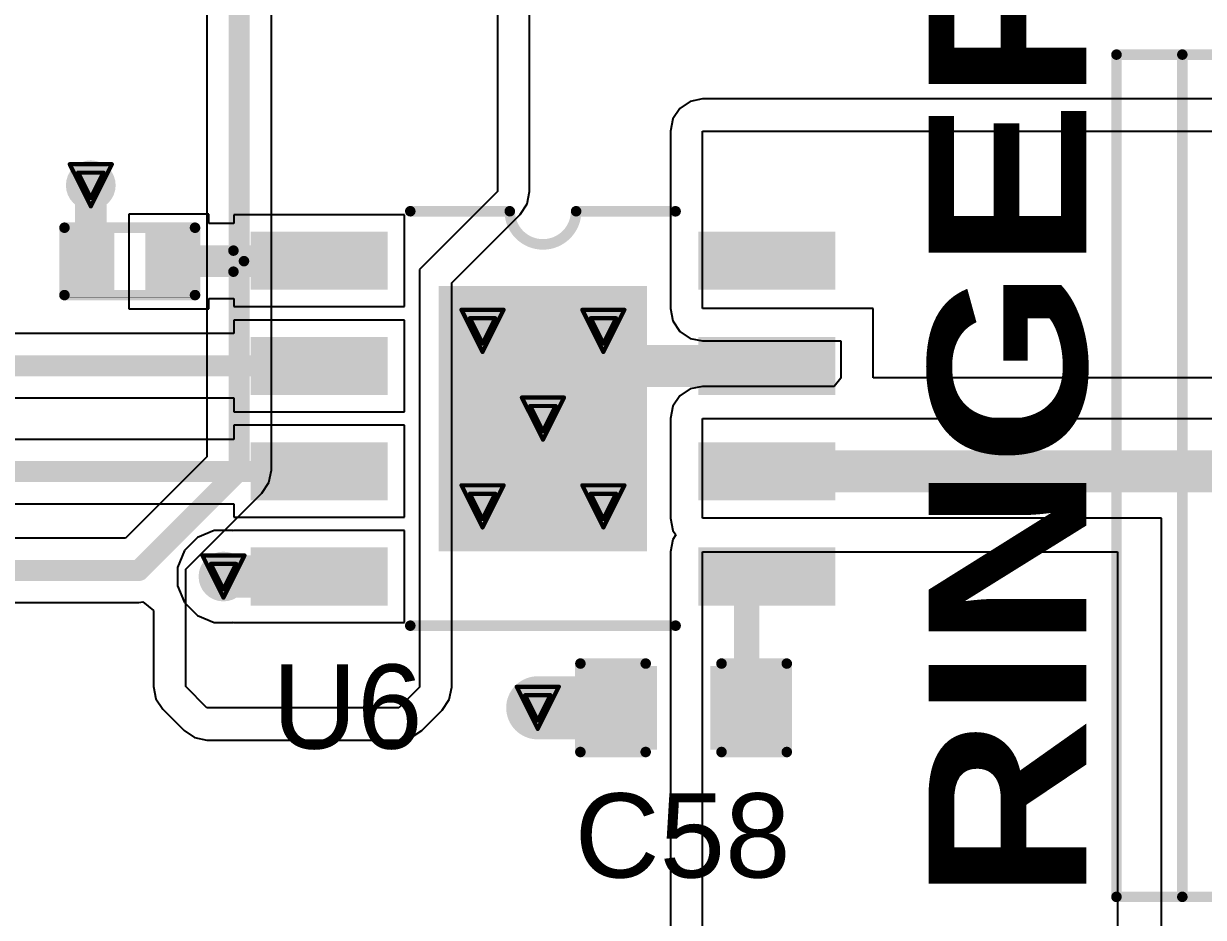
# Model space of a CAD drawing. Header units: inches. Extents: x -1 to 208, y -10 to 150.
# Drawn here: x 56.83 to 71.07, y 51.72 to 62.5 of the extents above; entities that cross this region are included whole.
import ezdxf

# ---------------------------------------------------------------- set-up
doc = ezdxf.new("R2010")
doc.units = ezdxf.units.IN
for name, color, linetype in [('Bottom Layer', 5, 'Continuous'), ('Bottom Solder', 6, 'Continuous'), ('Drill Drawing', 1, 'Continuous'), ('Multi-Layer', 9, 'Continuous'), ('Pad Holes', 156, 'Continuous'), ('Top Layer', 1, 'Continuous'), ('Top Overlay', 2, 'Continuous'), ('Top Paste', 8, 'Continuous'), ('Top Solder', 216, 'Continuous'), ('Via Holes', 16, 'Continuous')]:
    doc.layers.add(name, color=color, linetype=linetype)
doc.styles.add('Arial', font='', dxfattribs={"height": 0.2})
doc.styles.add('Arial Black_Bold', font='', dxfattribs={"height": 0.2})
doc.styles.get('Arial').set_extended_font_data('Arial')
doc.styles.get('Arial Black_Bold').set_extended_font_data('Arial Black', bold=True)

# ---------------------------------------------------------------- blocks, each defined once
blk = doc.blocks.new('SOP____PAD_DDA__8_10')
at = {"layer": 'Top Layer'}
for points in [[(-3.474999399999999, 1.6050006), (-3.474999399999999, 2.2049994), (-1.9249898, 2.2049994), (-1.9249898, 1.6050006)], [(1.9249898, 1.6050006), (1.9249898, 2.2049994), (3.474999399999999, 2.2049994), (3.474999399999999, 1.6050006)], [(1.2050014, -1.5499969), (-1.2050014, -1.5499969), (-1.2050014, 1.5499969), (1.2050014, 1.5499969)], [(-3.474999399999999, 0.3350006), (-3.474999399999999, 0.9349994), (-1.9249898, 0.9349994), (-1.9249898, 0.3350006)], [(1.9249898, 0.3350006), (1.9249898, 0.9349994), (3.474999399999999, 0.9349994), (3.474999399999999, 0.3350006)], [(-3.474999399999999, -0.9349994), (-3.474999399999999, -0.3350006), (-1.9249898, -0.3350006), (-1.9249898, -0.9349994)], [(1.9249898, -0.9349994), (1.9249898, -0.3350006), (3.474999399999999, -0.3350006), (3.474999399999999, -0.9349994)], [(-3.474999399999999, -2.2049994), (-3.474999399999999, -1.6050006), (-1.9249898, -1.6050006), (-1.9249898, -2.2049994)], [(1.9249898, -2.2049994), (1.9249898, -1.6050006), (3.474999399999999, -1.6050006), (3.474999399999999, -2.2049994)]]:
    blk.add_hatch(color=1, dxfattribs=at).paths.add_polyline_path(points)
at = {"layer": 'Top Paste'}
for points in [[(-3.474999399999999, 1.6050006), (-3.474999399999999, 2.2049994), (-1.9249898, 2.2049994), (-1.9249898, 1.6050006)], [(1.9249898, 1.6050006), (1.9249898, 2.2049994), (3.474999399999999, 2.2049994), (3.474999399999999, 1.6050006)], [(1.2050014, -1.5499969), (-1.2050014, -1.5499969), (-1.2050014, 1.5499969), (1.2050014, 1.5499969)], [(-3.474999399999999, 0.3350006), (-3.474999399999999, 0.9349994), (-1.9249898, 0.9349994), (-1.9249898, 0.3350006)], [(1.9249898, 0.3350006), (1.9249898, 0.9349994), (3.474999399999999, 0.9349994), (3.474999399999999, 0.3350006)], [(-3.474999399999999, -0.9349994), (-3.474999399999999, -0.3350006), (-1.9249898, -0.3350006), (-1.9249898, -0.9349994)], [(1.9249898, -0.9349994), (1.9249898, -0.3350006), (3.474999399999999, -0.3350006), (3.474999399999999, -0.9349994)], [(-3.474999399999999, -2.2049994), (-3.474999399999999, -1.6050006), (-1.9249898, -1.6050006), (-1.9249898, -2.2049994)], [(1.9249898, -2.2049994), (1.9249898, -1.6050006), (3.474999399999999, -1.6050006), (3.474999399999999, -2.2049994)]]:
    blk.add_hatch(color=8, dxfattribs=at).paths.add_polyline_path(points)
at = {"layer": 'Top Solder'}
for points in [[(-3.525799399999999, 1.5542006), (-3.525799399999999, 2.2557994), (-1.8741898, 2.2557994), (-1.8741898, 1.5542006)], [(1.8741898, 1.5542006), (1.8741898, 2.2557994), (3.525799399999999, 2.2557994), (3.525799399999999, 1.5542006)], [(1.2558014, -1.6007969), (-1.2558014, -1.6007969), (-1.2558014, 1.6007969), (1.2558014, 1.6007969)], [(-3.525799399999999, 0.2842006000000001), (-3.525799399999999, 0.9857993999999999), (-1.8741898, 0.9857993999999999), (-1.8741898, 0.2842005999999999)], [(1.8741898, 0.2842006000000001), (1.8741898, 0.9857993999999999), (3.525799399999999, 0.9857993999999999), (3.525799399999999, 0.2842005999999999)], [(-3.525799399999999, -0.9857993999999999), (-3.525799399999999, -0.2842005999999999), (-1.8741898, -0.2842006000000001), (-1.8741898, -0.9857993999999999)], [(1.8741898, -0.9857993999999999), (1.8741898, -0.2842005999999999), (3.525799399999999, -0.2842006000000001), (3.525799399999999, -0.9857993999999999)], [(-3.525799399999999, -2.2557994), (-3.525799399999999, -1.5542006), (-1.8741898, -1.5542006), (-1.8741898, -2.2557994)], [(1.8741898, -2.2557994), (1.8741898, -1.5542006), (3.525799399999999, -1.5542006), (3.525799399999999, -2.2557994)]]:
    blk.add_hatch(color=216, dxfattribs=at).paths.add_polyline_path(points)
at = {"layer": 'Top Overlay'}
for points in [[(-1.6000222, 2.501519, 0.127, 0.127, 0), (-0.4000246, 2.501519, 0.127, 0.127, 0)], [(0.3999992, 2.501519, 0.127, 0.127, -0.9999999999999999), (-0.3999992, 2.501519, 0.127, 0.127, 0)], [(0.3999738, 2.501519, 0.127, 0.127, 0), (1.6001492, 2.5008332, 0.127, 0.127, 0)], [(-3.733063399999999, 1.77255424, 0.127, 0.127, 0), (-3.733063399999999, 2.02655424, 0.127, 0.127, 0)], [(-3.733063399999999, 2.02655424, 0.127, 0.127, 0), (-3.6060634, 1.89955424, 0.127, 0.127, 0)], [(-3.733063399999999, 1.77255424, 0.127, 0.127, 0), (-3.6060634, 1.89955424, 0.127, 0.127, 0)], [(-1.6002, -2.4978106, 0.127, 0.127, 0), (1.6001492, -2.4978106, 0.127, 0.127, 0)]]:
    blk.add_lwpolyline(points, format="xyseb", dxfattribs=at)
for points in [[(-1.6317722, 2.501519, 0.0635, 0.0635, 1), (-1.5682722, 2.501519, 0.0635, 0.0635, 1)], [(-0.4317746, 2.501519, 0.0635, 0.0635, 1), (-0.3682746, 2.501519, 0.0635, 0.0635, 1)], [(-0.4317491999999999, 2.501519, 0.0635, 0.0635, 1), (-0.3682492, 2.501519, 0.0635, 0.0635, 1)], [(0.3682238, 2.501519, 0.0635, 0.0635, 1), (0.4317238, 2.501519, 0.0635, 0.0635, 1)], [(0.3682492, 2.501519, 0.0635, 0.0635, 1), (0.4317491999999999, 2.501519, 0.0635, 0.0635, 1)], [(1.5683992, 2.5008332, 0.0635, 0.0635, 1), (1.6318992, 2.5008332, 0.0635, 0.0635, 1)], [(-3.7648134, 2.02655424, 0.0635, 0.0635, 1), (-3.7013134, 2.02655424, 0.0635, 0.0635, 1)], [(-3.7648134, 2.02655424, 0.0635, 0.0635, 1), (-3.7013134, 2.02655424, 0.0635, 0.0635, 1)], [(-3.637813399999999, 1.89955424, 0.0635, 0.0635, 1), (-3.5743134, 1.89955424, 0.0635, 0.0635, 1)], [(-3.637813399999999, 1.89955424, 0.0635, 0.0635, 1), (-3.5743134, 1.89955424, 0.0635, 0.0635, 1)], [(-3.7648134, 1.77255424, 0.0635, 0.0635, 1), (-3.7013134, 1.77255424, 0.0635, 0.0635, 1)], [(-3.7648134, 1.77255424, 0.0635, 0.0635, 1), (-3.7013134, 1.77255424, 0.0635, 0.0635, 1)], [(-1.63195, -2.4978106, 0.0635, 0.0635, 1), (-1.56845, -2.4978106, 0.0635, 0.0635, 1)], [(1.5683992, -2.4978106, 0.0635, 0.0635, 1), (1.6318992, -2.4978106, 0.0635, 0.0635, 1)]]:
    blk.add_lwpolyline(points, format="xyseb", close=True, dxfattribs=at)
blk = doc.blocks.new('R___0402_43')
at = {"layer": 'Top Layer'}
for points in [[(-0.6985, -0.3175), (-0.6985, 0.3175), (-0.2412999999999999, 0.3175), (-0.2413, -0.3175)], [(0.2412999999999999, -0.3175), (0.2413, 0.3175), (0.6985, 0.3175), (0.6985, -0.3175)]]:
    blk.add_hatch(color=1, dxfattribs=at).paths.add_polyline_path(points)
at = {"layer": 'Top Paste'}
for points in [[(-0.6985, -0.3175), (-0.6985, 0.3175), (-0.2412999999999999, 0.3175), (-0.2413, -0.3175)], [(0.2412999999999999, -0.3175), (0.2413, 0.3175), (0.6985, 0.3175), (0.6985, -0.3175)]]:
    blk.add_hatch(color=8, dxfattribs=at).paths.add_polyline_path(points)
at = {"layer": 'Top Solder'}
for points in [[(-0.75350116, -0.37250116), (-0.75350116, 0.37250116), (-0.1862988399999999, 0.37250116), (-0.18629884, -0.37250116)], [(0.1862988399999999, -0.37250116), (0.18629884, 0.37250116), (0.75350116, 0.37250116), (0.75350116, -0.37250116)]]:
    blk.add_hatch(color=216, dxfattribs=at).paths.add_polyline_path(points)
at = {"layer": 'Top Overlay'}
for points in [[(-0.7874, 0.4064, 0.127, 0.127, 0), (0.7874, 0.4064, 0.127, 0.127, 0)], [(-0.7874, -0.4064, 0.127, 0.127, 0), (-0.7874, 0.4064, 0.127, 0.127, 0)], [(0.7874, -0.4064, 0.127, 0.127, 0), (0.7874, 0.4064, 0.127, 0.127, 0)], [(-0.7874, -0.4064, 0.127, 0.127, 0), (0.7874, -0.4064, 0.127, 0.127, 0)], [(-0.8128, -0.4318, 0.0032258, 0.0032258, 0), (0.8128, -0.4318, 0.0032258, 0.0032258, 0)]]:
    blk.add_lwpolyline(points, format="xyseb", dxfattribs=at)
for points in [[(-0.8191499999999999, 0.4064, 0.0635, 0.0635, 1), (-0.7556499999999999, 0.4064, 0.0635, 0.0635, 1)], [(-0.8191499999999999, 0.4064, 0.0635, 0.0635, 1), (-0.7556499999999999, 0.4064, 0.0635, 0.0635, 1)], [(0.7556499999999999, 0.4064, 0.0635, 0.0635, 1), (0.8191499999999999, 0.4064, 0.0635, 0.0635, 1)], [(0.7556499999999999, 0.4064, 0.0635, 0.0635, 1), (0.8191499999999999, 0.4064, 0.0635, 0.0635, 1)], [(-0.8191499999999999, -0.4064, 0.0635, 0.0635, 1), (-0.7556499999999999, -0.4064, 0.0635, 0.0635, 1)], [(-0.8191499999999999, -0.4064, 0.0635, 0.0635, 1), (-0.7556499999999999, -0.4064, 0.0635, 0.0635, 1)], [(0.7556499999999999, -0.4064, 0.0635, 0.0635, 1), (0.8191499999999999, -0.4064, 0.0635, 0.0635, 1)], [(0.7556499999999999, -0.4064, 0.0635, 0.0635, 1), (0.8191499999999999, -0.4064, 0.0635, 0.0635, 1)], [(-0.81360518, -0.4318, 0.0016129, 0.0016129, 1), (-0.8119948199999999, -0.4318, 0.0016129, 0.0016129, 1)], [(0.8119948199999999, -0.4318, 0.0016129, 0.0016129, 1), (0.81360518, -0.4318, 0.0016129, 0.0016129, 1)]]:
    blk.add_lwpolyline(points, format="xyseb", close=True, dxfattribs=at)
blk = doc.blocks.new('1715721_90')
at = {"layer": 'Bottom Layer'}
blk.add_hatch(color=5, dxfattribs=at).paths.add_polyline_path([(-3.79000004, 1.25000004), (-1.28999996, 1.25000004), (-1.28999996, -1.25000004), (-3.79000004, -1.25000004)])
h = blk.add_hatch(color=5, dxfattribs=at)
edge = h.paths.add_edge_path()
edge.add_arc((2.54, 0), 1.25000004, 0, 360)
at = {"layer": 'Bottom Solder'}
blk.add_hatch(color=6, dxfattribs=at).paths.add_polyline_path([(-3.84080004, 1.30080004), (-1.23919996, 1.30080004), (-1.23919996, -1.30080004), (-3.84080004, -1.30080004)])
h = blk.add_hatch(color=6, dxfattribs=at)
edge = h.paths.add_edge_path()
edge.add_arc((2.54, 0), 1.30080004, 0, 360)
at = {"layer": 'Multi-Layer'}
blk.add_hatch(color=9, dxfattribs=at).paths.add_polyline_path([(-3.79000004, 1.25000004), (-1.28999996, 1.25000004), (-1.28999996, -1.25000004), (-3.79000004, -1.25000004)])
h = blk.add_hatch(color=9, dxfattribs=at)
edge = h.paths.add_edge_path()
edge.add_arc((2.54, 0), 1.25000004, 0, 360)
at = {"layer": 'Pad Holes'}
h = blk.add_hatch(color=7, dxfattribs=at)
edge = h.paths.add_edge_path()
edge.add_arc((-2.54, 0), 0.6999985999999999, 0, 360)
h = blk.add_hatch(color=7, dxfattribs=at)
edge = h.paths.add_edge_path()
edge.add_arc((2.54, 0), 0.6999985999999999, 0, 360)
at = {"layer": 'Top Layer'}
blk.add_hatch(color=1, dxfattribs=at).paths.add_polyline_path([(-3.79000004, 1.25000004), (-1.28999996, 1.25000004), (-1.28999996, -1.25000004), (-3.79000004, -1.25000004)])
h = blk.add_hatch(color=1, dxfattribs=at)
edge = h.paths.add_edge_path()
edge.add_arc((2.54, 0), 1.25000004, 0, 360)
at = {"layer": 'Top Solder'}
blk.add_hatch(color=216, dxfattribs=at).paths.add_polyline_path([(-3.84080004, 1.30080004), (-1.23919996, 1.30080004), (-1.23919996, -1.30080004), (-3.84080004, -1.30080004)])
h = blk.add_hatch(color=216, dxfattribs=at)
edge = h.paths.add_edge_path()
edge.add_arc((2.54, 0), 1.30080004, 0, 360)
at = {"layer": 'Top Overlay'}
for points in [[(-5.08, 5.1841908, 0.127, 0.127, 0), (-5.08, -4.6158404, 0.127, 0.127, 0)], [(-5.08, 5.1841908, 0.127, 0.127, 0), (5.08, 5.1841908, 0.127, 0.127, 0)], [(5.08, 5.1841908, 0.127, 0.127, 0), (5.08, -4.6158404, 0.127, 0.127, 0)], [(-5.08, 4.3899836, 0.127, 0.127, 0), (5.08, 4.3899836, 0.127, 0.127, 0)], [(-5.08, 1.524, 0.127, 0.127, 0), (5.08, 1.524, 0.127, 0.127, 0)], [(-5.08, -1.5028164, 0.127, 0.127, 0), (5.08, -1.5028164, 0.127, 0.127, 0)], [(-3.8060122, -3.4798, 0.127, 0.127, 0), (-1.143, -3.4798, 0.127, 0.127, 0)], [(-3.8060122, -3.4798, 0.127, 0.127, 0), (-3.8060122, -4.6158404, 0.127, 0.127, 0)], [(-1.143, -3.4798, 0.127, 0.127, 0), (-1.143, -4.6158404, 0.127, 0.127, 0)], [(1.27, -3.48742, 0.127, 0.127, 0), (3.931919999999999, -3.48742, 0.127, 0.127, 0)], [(1.27, -3.48742, 0.127, 0.127, 0), (1.27, -4.551679999999999, 0.127, 0.127, 0)], [(3.931919999999999, -3.48742, 0.127, 0.127, 0), (3.931919999999999, -4.6228, 0.127, 0.127, 0)], [(-5.08, -4.6158404, 0.127, 0.127, 0), (5.08, -4.6158404, 0.127, 0.127, 0)], [(1.27, -4.551679999999999, 0.127, 0.127, 0), (1.27, -4.6228, 0.127, 0.127, 0)]]:
    blk.add_lwpolyline(points, format="xyseb", dxfattribs=at)
for points in [[(-5.11175, 5.1841908, 0.0635, 0.0635, 1), (-5.04825, 5.1841908, 0.0635, 0.0635, 1)], [(-5.11175, 5.1841908, 0.0635, 0.0635, 1), (-5.04825, 5.1841908, 0.0635, 0.0635, 1)], [(5.04825, 5.1841908, 0.0635, 0.0635, 1), (5.11175, 5.1841908, 0.0635, 0.0635, 1)], [(5.04825, 5.1841908, 0.0635, 0.0635, 1), (5.11175, 5.1841908, 0.0635, 0.0635, 1)], [(-5.11175, 4.3899836, 0.0635, 0.0635, 1), (-5.04825, 4.3899836, 0.0635, 0.0635, 1)], [(5.04825, 4.3899836, 0.0635, 0.0635, 1), (5.11175, 4.3899836, 0.0635, 0.0635, 1)], [(-5.11175, 1.524, 0.0635, 0.0635, 1), (-5.04825, 1.524, 0.0635, 0.0635, 1)], [(5.04825, 1.524, 0.0635, 0.0635, 1), (5.11175, 1.524, 0.0635, 0.0635, 1)], [(-5.11175, -1.5028164, 0.0635, 0.0635, 1), (-5.04825, -1.5028164, 0.0635, 0.0635, 1)], [(5.04825, -1.5028164, 0.0635, 0.0635, 1), (5.11175, -1.5028164, 0.0635, 0.0635, 1)], [(-3.8377622, -3.4798, 0.0635, 0.0635, 1), (-3.7742622, -3.4798, 0.0635, 0.0635, 1)], [(-3.8377622, -3.4798, 0.0635, 0.0635, 1), (-3.7742622, -3.4798, 0.0635, 0.0635, 1)], [(-1.17475, -3.4798, 0.0635, 0.0635, 1), (-1.11125, -3.4798, 0.0635, 0.0635, 1)], [(-1.17475, -3.4798, 0.0635, 0.0635, 1), (-1.11125, -3.4798, 0.0635, 0.0635, 1)], [(1.23825, -3.48742, 0.0635, 0.0635, 1), (1.30175, -3.48742, 0.0635, 0.0635, 1)], [(1.23825, -3.48742, 0.0635, 0.0635, 1), (1.30175, -3.48742, 0.0635, 0.0635, 1)], [(3.90017, -3.48742, 0.0635, 0.0635, 1), (3.96367, -3.48742, 0.0635, 0.0635, 1)], [(3.90017, -3.48742, 0.0635, 0.0635, 1), (3.96367, -3.48742, 0.0635, 0.0635, 1)], [(-5.11175, -4.6158404, 0.0635, 0.0635, 1), (-5.04825, -4.6158404, 0.0635, 0.0635, 1)], [(-5.11175, -4.6158404, 0.0635, 0.0635, 1), (-5.04825, -4.6158404, 0.0635, 0.0635, 1)], [(-3.8377622, -4.6158404, 0.0635, 0.0635, 1), (-3.7742622, -4.6158404, 0.0635, 0.0635, 1)], [(-1.17475, -4.6158404, 0.0635, 0.0635, 1), (-1.11125, -4.6158404, 0.0635, 0.0635, 1)], [(1.23825, -4.551679999999999, 0.0635, 0.0635, 1), (1.30175, -4.551679999999999, 0.0635, 0.0635, 1)], [(1.23825, -4.551679999999999, 0.0635, 0.0635, 1), (1.30175, -4.551679999999999, 0.0635, 0.0635, 1)], [(5.04825, -4.6158404, 0.0635, 0.0635, 1), (5.11175, -4.6158404, 0.0635, 0.0635, 1)], [(5.04825, -4.6158404, 0.0635, 0.0635, 1), (5.11175, -4.6158404, 0.0635, 0.0635, 1)], [(1.23825, -4.6228, 0.0635, 0.0635, 1), (1.30175, -4.6228, 0.0635, 0.0635, 1)], [(3.90017, -4.6228, 0.0635, 0.0635, 1), (3.96367, -4.6228, 0.0635, 0.0635, 1)]]:
    blk.add_lwpolyline(points, format="xyseb", close=True, dxfattribs=at)
blk = doc.blocks.new('C___0603_138')
at = {"layer": 'Top Layer'}
for points in [[(-0.3809999999999999, 0.4445), (-0.3810000000000001, -0.4445), (-1.143, -0.4445), (-1.143, 0.4445)], [(1.143, 0.4445), (1.143, -0.4445), (0.3809999999999999, -0.4445), (0.3810000000000001, 0.4445)]]:
    blk.add_hatch(color=1, dxfattribs=at).paths.add_polyline_path(points)
at = {"layer": 'Top Paste'}
for points in [[(-0.3809999999999999, 0.4445), (-0.3810000000000001, -0.4445), (-1.143, -0.4445), (-1.143, 0.4445)], [(1.143, 0.4445), (1.143, -0.4445), (0.3809999999999999, -0.4445), (0.3810000000000001, 0.4445)]]:
    blk.add_hatch(color=8, dxfattribs=at).paths.add_polyline_path(points)
at = {"layer": 'Top Solder'}
for points in [[(-0.3210001199999999, 0.5044998799999999), (-0.3210001200000001, -0.50449988), (-1.20299988, -0.5044998799999999), (-1.20299988, 0.50449988)], [(1.20299988, 0.5044998799999999), (1.20299988, -0.50449988), (0.3210001199999999, -0.5044998799999999), (0.3210001200000001, 0.50449988)]]:
    blk.add_hatch(color=216, dxfattribs=at).paths.add_polyline_path(points)
at = {"layer": 'Top Overlay'}
for points in [[(-1.2446, 0.5334, 0.127, 0.127, 0), (-0.4571999999999999, 0.5334, 0.127, 0.127, 0)], [(-1.2446, -0.5334, 0.127, 0.127, 0), (-1.2446, 0.5334, 0.127, 0.127, 0)], [(0.4571999999999999, 0.5334, 0.127, 0.127, 0), (1.2446, 0.5334, 0.127, 0.127, 0)], [(1.2446, -0.5334, 0.127, 0.127, 0), (1.2446, 0.5334, 0.127, 0.127, 0)], [(-1.2446, -0.5334, 0.127, 0.127, 0), (-0.4571999999999999, -0.5334, 0.127, 0.127, 0)], [(0.4571999999999999, -0.5334, 0.127, 0.127, 0), (1.2446, -0.5334, 0.127, 0.127, 0)]]:
    blk.add_lwpolyline(points, format="xyseb", dxfattribs=at)
for points in [[(-1.27635, 0.5334, 0.0635, 0.0635, 1), (-1.21285, 0.5334, 0.0635, 0.0635, 1)], [(-1.27635, 0.5334, 0.0635, 0.0635, 1), (-1.21285, 0.5334, 0.0635, 0.0635, 1)], [(-0.4889499999999999, 0.5334, 0.0635, 0.0635, 1), (-0.42545, 0.5334, 0.0635, 0.0635, 1)], [(0.42545, 0.5334, 0.0635, 0.0635, 1), (0.4889499999999999, 0.5334, 0.0635, 0.0635, 1)], [(1.21285, 0.5334, 0.0635, 0.0635, 1), (1.27635, 0.5334, 0.0635, 0.0635, 1)], [(1.21285, 0.5334, 0.0635, 0.0635, 1), (1.27635, 0.5334, 0.0635, 0.0635, 1)], [(-1.27635, -0.5334, 0.0635, 0.0635, 1), (-1.21285, -0.5334, 0.0635, 0.0635, 1)], [(-1.27635, -0.5334, 0.0635, 0.0635, 1), (-1.21285, -0.5334, 0.0635, 0.0635, 1)], [(-0.4889499999999999, -0.5334, 0.0635, 0.0635, 1), (-0.42545, -0.5334, 0.0635, 0.0635, 1)], [(0.42545, -0.5334, 0.0635, 0.0635, 1), (0.4889499999999999, -0.5334, 0.0635, 0.0635, 1)], [(1.21285, -0.5334, 0.0635, 0.0635, 1), (1.27635, -0.5334, 0.0635, 0.0635, 1)], [(1.21285, -0.5334, 0.0635, 0.0635, 1), (1.27635, -0.5334, 0.0635, 0.0635, 1)]]:
    blk.add_lwpolyline(points, format="xyseb", close=True, dxfattribs=at)

msp = doc.modelspace()

# ---------------------------------------------------------------- hatches: boundary and pattern name
at = {"layer": 'Bottom Layer'}
h = msp.add_hatch(color=5, dxfattribs=at)
edge = h.paths.add_edge_path()
edge.add_arc((57.64534063999999, 60.5536), 0.2999994, 0, 360)
h = msp.add_hatch(color=5, dxfattribs=at)
edge = h.paths.add_edge_path()
edge.add_arc((62.37029689999999, 58.7976599), 0.2999994, 0, 360)
h = msp.add_hatch(color=5, dxfattribs=at)
edge = h.paths.add_edge_path()
edge.add_arc((63.82771588, 58.7976472), 0.2999994, 0, 360)
h = msp.add_hatch(color=5, dxfattribs=at)
edge = h.paths.add_edge_path()
edge.add_arc((63.09900258, 57.73898789999999), 0.2999994, 0, 360)
h = msp.add_hatch(color=5, dxfattribs=at)
edge = h.paths.add_edge_path()
edge.add_arc((62.37028927999999, 56.6803286), 0.2999994, 0, 360)
h = msp.add_hatch(color=5, dxfattribs=at)
edge = h.paths.add_edge_path()
edge.add_arc((63.82770826, 56.68034129999999), 0.2999994, 0, 360)
h = msp.add_hatch(color=5, dxfattribs=at)
edge = h.paths.add_edge_path()
edge.add_arc((59.24544157999999, 55.8340006), 0.2999994, 0, 360)
h = msp.add_hatch(color=5, dxfattribs=at)
edge = h.paths.add_edge_path()
edge.add_arc((63.03667098, 54.25047062), 0.2999994, 0, 360)
at = {"layer": 'Top Layer'}
h = msp.add_hatch(color=1, dxfattribs=at)
edge = h.paths.add_edge_path()
edge.add_arc((57.64534063999999, 60.5536), 0.2999994, 0, 360)
h = msp.add_hatch(color=1, dxfattribs=at)
edge = h.paths.add_edge_path()
edge.add_arc((62.37029689999999, 58.7976599), 0.2999994, 0, 360)
h = msp.add_hatch(color=1, dxfattribs=at)
edge = h.paths.add_edge_path()
edge.add_arc((63.82771588, 58.7976472), 0.2999994, 0, 360)
h = msp.add_hatch(color=1, dxfattribs=at)
edge = h.paths.add_edge_path()
edge.add_arc((63.09900258, 57.73898789999999), 0.2999994, 0, 360)
h = msp.add_hatch(color=1, dxfattribs=at)
edge = h.paths.add_edge_path()
edge.add_arc((62.37028927999999, 56.6803286), 0.2999994, 0, 360)
h = msp.add_hatch(color=1, dxfattribs=at)
edge = h.paths.add_edge_path()
edge.add_arc((63.82770826, 56.68034129999999), 0.2999994, 0, 360)
h = msp.add_hatch(color=1, dxfattribs=at)
edge = h.paths.add_edge_path()
edge.add_arc((59.24544157999999, 55.8340006), 0.2999994, 0, 360)
h = msp.add_hatch(color=1, dxfattribs=at)
edge = h.paths.add_edge_path()
edge.add_arc((63.03667098, 54.25047062), 0.2999994, 0, 360)
at = {"layer": 'Via Holes'}
h = msp.add_hatch(color=7, dxfattribs=at)
edge = h.paths.add_edge_path()
edge.add_arc((57.64534063999999, 60.5536), 0.1499997, 0, 360)
h = msp.add_hatch(color=7, dxfattribs=at)
edge = h.paths.add_edge_path()
edge.add_arc((62.37029689999999, 58.7976599), 0.1499997, 0, 360)
h = msp.add_hatch(color=7, dxfattribs=at)
edge = h.paths.add_edge_path()
edge.add_arc((63.82771588, 58.7976472), 0.1499997, 0, 360)
h = msp.add_hatch(color=7, dxfattribs=at)
edge = h.paths.add_edge_path()
edge.add_arc((63.09900258, 57.73898789999999), 0.1499997, 0, 360)
h = msp.add_hatch(color=7, dxfattribs=at)
edge = h.paths.add_edge_path()
edge.add_arc((62.37028927999999, 56.6803286), 0.1499997, 0, 360)
h = msp.add_hatch(color=7, dxfattribs=at)
edge = h.paths.add_edge_path()
edge.add_arc((63.82770826, 56.68034129999999), 0.1499997, 0, 360)
h = msp.add_hatch(color=7, dxfattribs=at)
edge = h.paths.add_edge_path()
edge.add_arc((59.24544157999999, 55.8340006), 0.1499997, 0, 360)
h = msp.add_hatch(color=7, dxfattribs=at)
edge = h.paths.add_edge_path()
edge.add_arc((63.03667098, 54.25047062), 0.1499997, 0, 360)

# ---------------------------------------------------------------- linework, layer by layer
at = {"layer": 'Bottom Layer'}
for p, q in [((62.54949136, 74.5744), (62.54949136, 60.47739999999999)), ((62.93795642, 60.47739999999999), (62.93795642, 74.5744)), ((59.04659768, 72.07543878), (59.04659768, 57.27718542)), ((59.82352779999999, 57.11627895999999), (59.82352779999999, 69.13998364)), ((62.54949136, 60.47739999999999), (61.60969136, 59.53759999999999)), ((62.90838574, 60.32874142), (62.93795642, 60.47739999999999)), ((61.99815642, 59.37669354), (62.82417711999999, 60.20271424)), ((62.82417711999999, 60.20271424), (62.90838574, 60.32874142)), ((61.60969136, 59.53759999999999), (61.60969136, 54.49768881999999)), ((61.99815642, 54.49768628), (61.99815642, 59.37669354)), ((59.04659768, 57.27718542), (58.06532202, 56.29590975999999)), ((59.79395712, 56.96762038), (59.82352779999999, 57.11627895999999)), ((59.7097485, 56.8415932), (59.79395712, 56.96762038)), ((58.79029135999999, 55.92213606), (59.7097485, 56.8415932)), ((58.06532202, 56.29590975999999), (51.01720809999999, 56.29590975999999)), ((58.79029135999999, 54.50677694), (58.79029135999999, 55.92213606)), ((51.01720809999999, 55.51897964), (58.22622847999999, 55.51897964)), ((58.22622847999999, 55.51897964), (58.27482376, 55.52864688)), ((58.27482376, 55.52864688), (58.4018263, 55.42543397999999)), ((58.4018263, 55.42543397999999), (58.4018263, 54.50677694)), ((58.4018263, 54.50677694), (58.43139698, 54.35811582)), ((59.04659768, 54.25047062), (58.79029135999999, 54.50677694)), ((61.60969136, 54.49768881999999), (61.36247062, 54.25047062)), ((61.96858573999999, 54.34902769999999), (61.99815642, 54.49768628)), ((58.43139698, 54.35811582), (58.5156056, 54.23208864)), ((58.5156056, 54.23208864), (58.77191192, 53.97578486)), ((61.36247062, 54.25047062), (59.04659768, 54.25047062)), ((61.63715638, 53.97578232), (61.88437712, 54.22300052)), ((61.88437712, 54.22300052), (61.96858573999999, 54.34902769999999)), ((58.77191192, 53.97578486), (58.89793909999999, 53.89157623999999)), ((61.5111292, 53.89157623999999), (61.63715638, 53.97578232)), ((58.89793909999999, 53.89157623999999), (59.04659768, 53.86200556)), ((59.04659768, 53.86200556), (61.36247062, 53.86200556)), ((61.36247062, 53.86200556), (61.5111292, 53.89157623999999))]:
    msp.add_line(p, q, dxfattribs=at)
for points in [[(59.43506273999999, 57.11627895999999, 0.254, 0.254, 0), (59.43506273999999, 72.47044688, 0.254, 0.254, 0)], [(58.22622847999999, 55.9074447, 0.254, 0.254, 0), (59.43506273999999, 57.11627895999999, 0.254, 0.254, 0)], [(50.6222, 55.9074447, 0.254, 0.254, 0), (58.22622847999999, 55.9074447, 0.254, 0.254, 0)]]:
    msp.add_lwpolyline(points, format="xyseb", dxfattribs=at)
for points in [[(59.37156273999999, 57.11627895999999, 0.127, 0.127, 1), (59.49856273999999, 57.11627895999999, 0.127, 0.127, 1)], [(59.37156273999999, 57.11627895999999, 0.127, 0.127, 1), (59.49856273999999, 57.11627895999999, 0.127, 0.127, 1)], [(58.16272847999999, 55.9074447, 0.127, 0.127, 1), (58.28972848, 55.9074447, 0.127, 0.127, 1)], [(58.16272847999999, 55.9074447, 0.127, 0.127, 1), (58.28972848, 55.9074447, 0.127, 0.127, 1)]]:
    msp.add_lwpolyline(points, format="xyseb", close=True, dxfattribs=at)
at = {"layer": 'Drill Drawing'}
for points in [[(57.39134064, 60.8076, 0.0508, 0.0508, 0), (57.89934064, 60.8076, 0.0508, 0.0508, 0)], [(57.39134064, 60.8076, 0.0508, 0.0508, 0), (57.64534063999999, 60.2996, 0.0508, 0.0508, 0)], [(57.64534063999999, 60.2996, 0.0508, 0.0508, 0), (57.89934064, 60.8076, 0.0508, 0.0508, 0)], [(57.49294064, 60.706, 0.0508, 0.0508, 0), (57.79774064, 60.706, 0.0508, 0.0508, 0)], [(57.49294064, 60.706, 0.0508, 0.0508, 0), (57.64534063999999, 60.4012, 0.0508, 0.0508, 0)], [(57.64534063999999, 60.4012, 0.0508, 0.0508, 0), (57.79774064, 60.706, 0.0508, 0.0508, 0)], [(62.1162969, 59.0516599, 0.0508, 0.0508, 0), (62.6242969, 59.0516599, 0.0508, 0.0508, 0)], [(62.1162969, 59.0516599, 0.0508, 0.0508, 0), (62.37029689999999, 58.54365989999999, 0.0508, 0.0508, 0)], [(62.37029689999999, 58.54365989999999, 0.0508, 0.0508, 0), (62.6242969, 59.0516599, 0.0508, 0.0508, 0)], [(63.57371587999999, 59.0516472, 0.0508, 0.0508, 0), (64.08171587999999, 59.0516472, 0.0508, 0.0508, 0)], [(63.57371587999999, 59.0516472, 0.0508, 0.0508, 0), (63.82771588, 58.5436472, 0.0508, 0.0508, 0)], [(63.82771588, 58.5436472, 0.0508, 0.0508, 0), (64.08171587999999, 59.0516472, 0.0508, 0.0508, 0)], [(62.2178969, 58.9500599, 0.0508, 0.0508, 0), (62.5226969, 58.9500599, 0.0508, 0.0508, 0)], [(62.2178969, 58.9500599, 0.0508, 0.0508, 0), (62.37029689999999, 58.6452599, 0.0508, 0.0508, 0)], [(62.37029689999999, 58.6452599, 0.0508, 0.0508, 0), (62.5226969, 58.9500599, 0.0508, 0.0508, 0)], [(63.67531587999999, 58.95004719999999, 0.0508, 0.0508, 0), (63.98011587999999, 58.95004719999999, 0.0508, 0.0508, 0)], [(63.67531587999999, 58.95004719999999, 0.0508, 0.0508, 0), (63.82771588, 58.64524719999999, 0.0508, 0.0508, 0)], [(63.82771588, 58.64524719999999, 0.0508, 0.0508, 0), (63.98011587999999, 58.95004719999999, 0.0508, 0.0508, 0)], [(62.84500257999999, 57.9929879, 0.0508, 0.0508, 0), (63.35300257999999, 57.9929879, 0.0508, 0.0508, 0)], [(62.84500257999999, 57.9929879, 0.0508, 0.0508, 0), (63.09900258, 57.4849879, 0.0508, 0.0508, 0)], [(62.94660257999999, 57.8913879, 0.0508, 0.0508, 0), (63.25140257999999, 57.8913879, 0.0508, 0.0508, 0)], [(62.94660257999999, 57.8913879, 0.0508, 0.0508, 0), (63.09900258, 57.5865879, 0.0508, 0.0508, 0)], [(63.09900258, 57.4849879, 0.0508, 0.0508, 0), (63.35300257999999, 57.9929879, 0.0508, 0.0508, 0)], [(63.09900258, 57.5865879, 0.0508, 0.0508, 0), (63.25140257999999, 57.8913879, 0.0508, 0.0508, 0)], [(62.11628927999999, 56.9343286, 0.0508, 0.0508, 0), (62.62428927999999, 56.9343286, 0.0508, 0.0508, 0)], [(62.11628927999999, 56.9343286, 0.0508, 0.0508, 0), (62.37028927999999, 56.4263286, 0.0508, 0.0508, 0)], [(62.37028927999999, 56.4263286, 0.0508, 0.0508, 0), (62.62428927999999, 56.9343286, 0.0508, 0.0508, 0)], [(63.57370826, 56.93434129999999, 0.0508, 0.0508, 0), (64.08170826, 56.93434129999999, 0.0508, 0.0508, 0)], [(63.57370826, 56.93434129999999, 0.0508, 0.0508, 0), (63.82770826, 56.42634129999999, 0.0508, 0.0508, 0)], [(63.82770826, 56.42634129999999, 0.0508, 0.0508, 0), (64.08170826, 56.93434129999999, 0.0508, 0.0508, 0)], [(62.21788927999999, 56.8327286, 0.0508, 0.0508, 0), (62.52268927999999, 56.8327286, 0.0508, 0.0508, 0)], [(62.21788927999999, 56.8327286, 0.0508, 0.0508, 0), (62.37028927999999, 56.5279286, 0.0508, 0.0508, 0)], [(62.37028927999999, 56.5279286, 0.0508, 0.0508, 0), (62.52268927999999, 56.8327286, 0.0508, 0.0508, 0)], [(63.67530825999999, 56.8327413, 0.0508, 0.0508, 0), (63.98010825999999, 56.8327413, 0.0508, 0.0508, 0)], [(63.67530825999999, 56.8327413, 0.0508, 0.0508, 0), (63.82770826, 56.52794129999999, 0.0508, 0.0508, 0)], [(63.82770826, 56.52794129999999, 0.0508, 0.0508, 0), (63.98010825999999, 56.8327413, 0.0508, 0.0508, 0)], [(58.99144158, 56.08800059999999, 0.0508, 0.0508, 0), (59.49944158, 56.08800059999999, 0.0508, 0.0508, 0)], [(58.99144158, 56.08800059999999, 0.0508, 0.0508, 0), (59.24544157999999, 55.5800006, 0.0508, 0.0508, 0)], [(59.24544157999999, 55.5800006, 0.0508, 0.0508, 0), (59.49944158, 56.08800059999999, 0.0508, 0.0508, 0)], [(59.09304158, 55.9864006, 0.0508, 0.0508, 0), (59.39784158, 55.9864006, 0.0508, 0.0508, 0)], [(59.09304158, 55.9864006, 0.0508, 0.0508, 0), (59.24544157999999, 55.6816006, 0.0508, 0.0508, 0)], [(59.24544157999999, 55.6816006, 0.0508, 0.0508, 0), (59.39784158, 55.9864006, 0.0508, 0.0508, 0)], [(62.78267098, 54.50447062, 0.0508, 0.0508, 0), (63.29067098, 54.50447062, 0.0508, 0.0508, 0)], [(62.78267098, 54.50447062, 0.0508, 0.0508, 0), (63.03667098, 53.99647062, 0.0508, 0.0508, 0)], [(63.03667098, 53.99647062, 0.0508, 0.0508, 0), (63.29067098, 54.50447062, 0.0508, 0.0508, 0)], [(62.88427098, 54.40287061999999, 0.0508, 0.0508, 0), (63.18907098, 54.40287061999999, 0.0508, 0.0508, 0)], [(62.88427098, 54.40287061999999, 0.0508, 0.0508, 0), (63.03667098, 54.09807061999999, 0.0508, 0.0508, 0)], [(63.03667098, 54.09807061999999, 0.0508, 0.0508, 0), (63.18907098, 54.40287061999999, 0.0508, 0.0508, 0)]]:
    msp.add_lwpolyline(points, format="xyseb", dxfattribs=at)
for points in [[(57.37864063999999, 60.8076, 0.0254, 0.0254, 1), (57.40404063999999, 60.8076, 0.0254, 0.0254, 1)], [(57.37864063999999, 60.8076, 0.0254, 0.0254, 1), (57.40404063999999, 60.8076, 0.0254, 0.0254, 1)], [(57.88664064, 60.8076, 0.0254, 0.0254, 1), (57.91204063999999, 60.8076, 0.0254, 0.0254, 1)], [(57.88664064, 60.8076, 0.0254, 0.0254, 1), (57.91204063999999, 60.8076, 0.0254, 0.0254, 1)], [(57.48024064, 60.706, 0.0254, 0.0254, 1), (57.50564064, 60.706, 0.0254, 0.0254, 1)], [(57.48024064, 60.706, 0.0254, 0.0254, 1), (57.50564064, 60.706, 0.0254, 0.0254, 1)], [(57.78504064, 60.706, 0.0254, 0.0254, 1), (57.81044064, 60.706, 0.0254, 0.0254, 1)], [(57.78504064, 60.706, 0.0254, 0.0254, 1), (57.81044064, 60.706, 0.0254, 0.0254, 1)], [(57.63264064, 60.4012, 0.0254, 0.0254, 1), (57.65804064, 60.4012, 0.0254, 0.0254, 1)], [(57.63264064, 60.4012, 0.0254, 0.0254, 1), (57.65804064, 60.4012, 0.0254, 0.0254, 1)], [(57.63264064, 60.2996, 0.0254, 0.0254, 1), (57.65804064, 60.2996, 0.0254, 0.0254, 1)], [(57.63264064, 60.2996, 0.0254, 0.0254, 1), (57.65804064, 60.2996, 0.0254, 0.0254, 1)], [(62.1035969, 59.0516599, 0.0254, 0.0254, 1), (62.1289969, 59.0516599, 0.0254, 0.0254, 1)], [(62.1035969, 59.0516599, 0.0254, 0.0254, 1), (62.1289969, 59.0516599, 0.0254, 0.0254, 1)], [(62.6115969, 59.0516599, 0.0254, 0.0254, 1), (62.63699689999999, 59.0516599, 0.0254, 0.0254, 1)], [(62.6115969, 59.0516599, 0.0254, 0.0254, 1), (62.63699689999999, 59.0516599, 0.0254, 0.0254, 1)], [(63.56101588, 59.0516472, 0.0254, 0.0254, 1), (63.58641588, 59.0516472, 0.0254, 0.0254, 1)], [(63.56101588, 59.0516472, 0.0254, 0.0254, 1), (63.58641588, 59.0516472, 0.0254, 0.0254, 1)], [(64.06901588, 59.0516472, 0.0254, 0.0254, 1), (64.09441588, 59.0516472, 0.0254, 0.0254, 1)], [(64.06901588, 59.0516472, 0.0254, 0.0254, 1), (64.09441588, 59.0516472, 0.0254, 0.0254, 1)], [(62.2051969, 58.9500599, 0.0254, 0.0254, 1), (62.23059689999999, 58.9500599, 0.0254, 0.0254, 1)], [(62.2051969, 58.9500599, 0.0254, 0.0254, 1), (62.23059689999999, 58.9500599, 0.0254, 0.0254, 1)], [(62.5099969, 58.9500599, 0.0254, 0.0254, 1), (62.53539689999999, 58.9500599, 0.0254, 0.0254, 1)], [(62.5099969, 58.9500599, 0.0254, 0.0254, 1), (62.53539689999999, 58.9500599, 0.0254, 0.0254, 1)], [(63.66261588, 58.95004719999999, 0.0254, 0.0254, 1), (63.68801587999999, 58.95004719999999, 0.0254, 0.0254, 1)], [(63.66261588, 58.95004719999999, 0.0254, 0.0254, 1), (63.68801587999999, 58.95004719999999, 0.0254, 0.0254, 1)], [(63.96741588, 58.95004719999999, 0.0254, 0.0254, 1), (63.99281587999999, 58.95004719999999, 0.0254, 0.0254, 1)], [(63.96741588, 58.95004719999999, 0.0254, 0.0254, 1), (63.99281587999999, 58.95004719999999, 0.0254, 0.0254, 1)], [(62.35759689999999, 58.6452599, 0.0254, 0.0254, 1), (62.3829969, 58.6452599, 0.0254, 0.0254, 1)], [(62.35759689999999, 58.6452599, 0.0254, 0.0254, 1), (62.3829969, 58.6452599, 0.0254, 0.0254, 1)], [(63.81501588, 58.64524719999999, 0.0254, 0.0254, 1), (63.84041587999999, 58.64524719999999, 0.0254, 0.0254, 1)], [(63.81501588, 58.64524719999999, 0.0254, 0.0254, 1), (63.84041587999999, 58.64524719999999, 0.0254, 0.0254, 1)], [(62.35759689999999, 58.54365989999999, 0.0254, 0.0254, 1), (62.3829969, 58.54365989999999, 0.0254, 0.0254, 1)], [(62.35759689999999, 58.54365989999999, 0.0254, 0.0254, 1), (62.3829969, 58.54365989999999, 0.0254, 0.0254, 1)], [(63.81501588, 58.5436472, 0.0254, 0.0254, 1), (63.84041587999999, 58.5436472, 0.0254, 0.0254, 1)], [(63.81501588, 58.5436472, 0.0254, 0.0254, 1), (63.84041587999999, 58.5436472, 0.0254, 0.0254, 1)], [(62.83230258, 57.9929879, 0.0254, 0.0254, 1), (62.85770257999999, 57.9929879, 0.0254, 0.0254, 1)], [(62.83230258, 57.9929879, 0.0254, 0.0254, 1), (62.85770257999999, 57.9929879, 0.0254, 0.0254, 1)], [(62.93390258, 57.8913879, 0.0254, 0.0254, 1), (62.95930258, 57.8913879, 0.0254, 0.0254, 1)], [(62.93390258, 57.8913879, 0.0254, 0.0254, 1), (62.95930258, 57.8913879, 0.0254, 0.0254, 1)], [(63.23870258, 57.8913879, 0.0254, 0.0254, 1), (63.26410258, 57.8913879, 0.0254, 0.0254, 1)], [(63.23870258, 57.8913879, 0.0254, 0.0254, 1), (63.26410258, 57.8913879, 0.0254, 0.0254, 1)], [(63.34030258, 57.9929879, 0.0254, 0.0254, 1), (63.36570258, 57.9929879, 0.0254, 0.0254, 1)], [(63.34030258, 57.9929879, 0.0254, 0.0254, 1), (63.36570258, 57.9929879, 0.0254, 0.0254, 1)], [(63.08630257999999, 57.5865879, 0.0254, 0.0254, 1), (63.11170258, 57.5865879, 0.0254, 0.0254, 1)], [(63.08630257999999, 57.5865879, 0.0254, 0.0254, 1), (63.11170258, 57.5865879, 0.0254, 0.0254, 1)], [(63.08630257999999, 57.4849879, 0.0254, 0.0254, 1), (63.11170258, 57.4849879, 0.0254, 0.0254, 1)], [(63.08630257999999, 57.4849879, 0.0254, 0.0254, 1), (63.11170258, 57.4849879, 0.0254, 0.0254, 1)], [(62.10358928, 56.9343286, 0.0254, 0.0254, 1), (62.12898927999999, 56.9343286, 0.0254, 0.0254, 1)], [(62.10358928, 56.9343286, 0.0254, 0.0254, 1), (62.12898927999999, 56.9343286, 0.0254, 0.0254, 1)], [(62.61158928, 56.9343286, 0.0254, 0.0254, 1), (62.63698927999999, 56.9343286, 0.0254, 0.0254, 1)], [(62.61158928, 56.9343286, 0.0254, 0.0254, 1), (62.63698927999999, 56.9343286, 0.0254, 0.0254, 1)], [(63.56100826, 56.93434129999999, 0.0254, 0.0254, 1), (63.58640826, 56.93434129999999, 0.0254, 0.0254, 1)], [(63.56100826, 56.93434129999999, 0.0254, 0.0254, 1), (63.58640826, 56.93434129999999, 0.0254, 0.0254, 1)], [(64.06900826, 56.93434129999999, 0.0254, 0.0254, 1), (64.09440826, 56.93434129999999, 0.0254, 0.0254, 1)], [(64.06900826, 56.93434129999999, 0.0254, 0.0254, 1), (64.09440826, 56.93434129999999, 0.0254, 0.0254, 1)], [(62.20518928, 56.8327286, 0.0254, 0.0254, 1), (62.23058928, 56.8327286, 0.0254, 0.0254, 1)], [(62.20518928, 56.8327286, 0.0254, 0.0254, 1), (62.23058928, 56.8327286, 0.0254, 0.0254, 1)], [(62.50998928, 56.8327286, 0.0254, 0.0254, 1), (62.53538928, 56.8327286, 0.0254, 0.0254, 1)], [(62.50998928, 56.8327286, 0.0254, 0.0254, 1), (62.53538928, 56.8327286, 0.0254, 0.0254, 1)], [(63.66260826, 56.8327413, 0.0254, 0.0254, 1), (63.68800826, 56.8327413, 0.0254, 0.0254, 1)], [(63.66260826, 56.8327413, 0.0254, 0.0254, 1), (63.68800826, 56.8327413, 0.0254, 0.0254, 1)], [(63.96740826, 56.8327413, 0.0254, 0.0254, 1), (63.99280826, 56.8327413, 0.0254, 0.0254, 1)], [(63.96740826, 56.8327413, 0.0254, 0.0254, 1), (63.99280826, 56.8327413, 0.0254, 0.0254, 1)], [(62.35758927999999, 56.5279286, 0.0254, 0.0254, 1), (62.38298928, 56.5279286, 0.0254, 0.0254, 1)], [(62.35758927999999, 56.5279286, 0.0254, 0.0254, 1), (62.38298928, 56.5279286, 0.0254, 0.0254, 1)], [(63.81500826, 56.52794129999999, 0.0254, 0.0254, 1), (63.84040825999999, 56.52794129999999, 0.0254, 0.0254, 1)], [(63.81500826, 56.52794129999999, 0.0254, 0.0254, 1), (63.84040825999999, 56.52794129999999, 0.0254, 0.0254, 1)], [(62.35758927999999, 56.4263286, 0.0254, 0.0254, 1), (62.38298928, 56.4263286, 0.0254, 0.0254, 1)], [(62.35758927999999, 56.4263286, 0.0254, 0.0254, 1), (62.38298928, 56.4263286, 0.0254, 0.0254, 1)], [(63.81500826, 56.42634129999999, 0.0254, 0.0254, 1), (63.84040825999999, 56.42634129999999, 0.0254, 0.0254, 1)], [(63.81500826, 56.42634129999999, 0.0254, 0.0254, 1), (63.84040825999999, 56.42634129999999, 0.0254, 0.0254, 1)], [(58.97874157999999, 56.08800059999999, 0.0254, 0.0254, 1), (59.00414158, 56.08800059999999, 0.0254, 0.0254, 1)], [(58.97874157999999, 56.08800059999999, 0.0254, 0.0254, 1), (59.00414158, 56.08800059999999, 0.0254, 0.0254, 1)], [(59.48674157999999, 56.08800059999999, 0.0254, 0.0254, 1), (59.51214158, 56.08800059999999, 0.0254, 0.0254, 1)], [(59.48674157999999, 56.08800059999999, 0.0254, 0.0254, 1), (59.51214158, 56.08800059999999, 0.0254, 0.0254, 1)], [(59.08034158, 55.9864006, 0.0254, 0.0254, 1), (59.10574158, 55.9864006, 0.0254, 0.0254, 1)], [(59.08034158, 55.9864006, 0.0254, 0.0254, 1), (59.10574158, 55.9864006, 0.0254, 0.0254, 1)], [(59.38514158, 55.9864006, 0.0254, 0.0254, 1), (59.41054158, 55.9864006, 0.0254, 0.0254, 1)], [(59.38514158, 55.9864006, 0.0254, 0.0254, 1), (59.41054158, 55.9864006, 0.0254, 0.0254, 1)], [(59.23274158, 55.6816006, 0.0254, 0.0254, 1), (59.25814157999999, 55.6816006, 0.0254, 0.0254, 1)], [(59.23274158, 55.6816006, 0.0254, 0.0254, 1), (59.25814157999999, 55.6816006, 0.0254, 0.0254, 1)], [(59.23274158, 55.5800006, 0.0254, 0.0254, 1), (59.25814157999999, 55.5800006, 0.0254, 0.0254, 1)], [(59.23274158, 55.5800006, 0.0254, 0.0254, 1), (59.25814157999999, 55.5800006, 0.0254, 0.0254, 1)], [(62.76997098, 54.50447062, 0.0254, 0.0254, 1), (62.79537097999999, 54.50447062, 0.0254, 0.0254, 1)], [(62.76997098, 54.50447062, 0.0254, 0.0254, 1), (62.79537097999999, 54.50447062, 0.0254, 0.0254, 1)], [(63.27797097999999, 54.50447062, 0.0254, 0.0254, 1), (63.30337097999999, 54.50447062, 0.0254, 0.0254, 1)], [(63.27797097999999, 54.50447062, 0.0254, 0.0254, 1), (63.30337097999999, 54.50447062, 0.0254, 0.0254, 1)], [(62.87157097999999, 54.40287061999999, 0.0254, 0.0254, 1), (62.89697097999999, 54.40287061999999, 0.0254, 0.0254, 1)], [(62.87157097999999, 54.40287061999999, 0.0254, 0.0254, 1), (62.89697097999999, 54.40287061999999, 0.0254, 0.0254, 1)], [(63.17637097999999, 54.40287061999999, 0.0254, 0.0254, 1), (63.20177097999999, 54.40287061999999, 0.0254, 0.0254, 1)], [(63.17637097999999, 54.40287061999999, 0.0254, 0.0254, 1), (63.20177097999999, 54.40287061999999, 0.0254, 0.0254, 1)], [(63.02397098, 54.09807061999999, 0.0254, 0.0254, 1), (63.04937098, 54.09807061999999, 0.0254, 0.0254, 1)], [(63.02397098, 54.09807061999999, 0.0254, 0.0254, 1), (63.04937098, 54.09807061999999, 0.0254, 0.0254, 1)], [(63.02397098, 53.99647062, 0.0254, 0.0254, 1), (63.04937098, 53.99647062, 0.0254, 0.0254, 1)], [(63.02397098, 53.99647062, 0.0254, 0.0254, 1), (63.04937098, 53.99647062, 0.0254, 0.0254, 1)]]:
    msp.add_lwpolyline(points, format="xyseb", close=True, dxfattribs=at)
at = {"layer": 'Top Layer'}
for p, q in [((64.74931423999999, 61.48180743999999), (64.66510561999999, 61.35578026)), ((64.87534142, 61.56601606), (64.74931423999999, 61.48180743999999)), ((65.024, 61.59558674), (64.87534142, 61.56601606)), ((76.70368962, 61.59558674), (65.024, 61.59558674)), ((64.66510561999999, 61.35578026), (64.63553494, 61.20712168)), ((64.63553494, 61.20712168), (64.63553494, 59.06547495999999)), ((65.024, 59.06547495999999), (65.024, 61.20712168)), ((65.024, 61.20712168), (76.70368962, 61.20712168)), ((59.06774064, 60.20693318), (58.10254064, 60.20693318)), ((58.10254064, 60.20693318), (58.10254064, 59.06393318)), ((59.06774064, 60.09292273999999), (59.06774064, 60.20693318)), ((61.4280204, 60.198), (59.3700108, 60.198)), ((59.3700108, 60.198), (59.3700108, 60.09292273999999)), ((61.4280204, 59.0900012), (61.4280204, 60.198)), ((59.3700108, 60.09292273999999), (59.06774064, 60.09292273999999)), ((58.10254064, 59.06393318), (59.06774064, 59.06393318)), ((59.06774064, 59.06393318), (59.06774064, 59.1865085)), ((59.06774064, 59.1865085), (59.3700108, 59.1865085)), ((59.3700108, 59.1865085), (59.3700108, 59.0900012)), ((59.3700108, 59.0900012), (61.4280204, 59.0900012)), ((64.63553494, 59.06547495999999), (64.66510561999999, 58.91681638)), ((67.0814, 59.06547495999999), (65.024, 59.06547495999999)), ((67.0814, 58.22959143999999), (67.0814, 59.06547495999999)), ((61.4280204, 58.92799999999999), (59.3700108, 58.92799999999999)), ((59.3700108, 58.92799999999999), (59.3700108, 58.76556191999999)), ((61.4280204, 57.82000119999999), (61.4280204, 58.92799999999999)), ((64.66510561999999, 58.91681638), (64.74931423999999, 58.7907892)), ((64.74931423999999, 58.7907892), (64.87534142, 58.70658058)), ((59.3700108, 58.76556191999999), (56.07415252, 58.76556191999999)), ((64.87534142, 58.70658058), (65.024, 58.6770099)), ((65.024, 58.6770099), (66.69293494, 58.6770099)), ((66.69293494, 58.6770099), (66.69293494, 58.22959143999999)), ((66.6937198, 58.2256392), (66.61315099999999, 58.12746566)), ((66.69293494, 58.22959143999999), (66.6937198, 58.2256392)), ((76.70368962, 58.22959143999999), (67.0814, 58.22959143999999)), ((64.87534142, 58.09789498), (64.74931423999999, 58.01368635999999)), ((65.024, 58.12746566), (64.87534142, 58.09789498)), ((66.61315099999999, 58.12746566), (65.024, 58.12746566)), ((56.03914624, 57.9886318), (59.3700108, 57.9886318)), ((59.3700108, 57.9886318), (59.3700108, 57.82000119999999)), ((64.74931423999999, 58.01368635999999), (64.66510561999999, 57.88765918)), ((59.3700108, 57.82000119999999), (61.4280204, 57.82000119999999)), ((64.66510561999999, 57.88765918), (64.63553494, 57.7390006)), ((61.4280204, 57.65799999999999), (59.3700108, 57.65799999999999)), ((59.3700108, 57.65799999999999), (59.3700108, 57.4882264)), ((61.4280204, 56.5500012), (61.4280204, 57.65799999999999)), ((64.63553494, 57.7390006), (64.63553494, 56.53832735999999)), ((65.024, 56.53832735999999), (65.024, 57.7390006)), ((65.024, 57.7390006), (73.4314, 57.7390006)), ((59.3700108, 57.4882264), (54.37636064, 57.4882264)), ((54.21545417999999, 56.71129627999999), (59.3700108, 56.71129627999999)), ((59.3700108, 56.71129627999999), (59.3700108, 56.5500012)), ((59.3700108, 56.5500012), (61.4280204, 56.5500012)), ((64.63553494, 56.53832735999999), (64.66510561999999, 56.38966878)), ((70.5612, 56.53832735999999), (65.024, 56.53832735999999)), ((70.5612, 44.29449612), (70.5612, 56.53832735999999)), ((59.13524367999999, 56.38800000000001), (58.93162712, 56.3036593)), ((59.35563948, 56.38800000000001), (59.13524367999999, 56.38800000000001)), ((59.36450916, 56.38432461999999), (59.35563948, 56.38800000000001)), ((59.3700108, 56.38800254), (59.36450916, 56.38432461999999)), ((59.3700108, 56.38800000000001), (59.3700108, 56.38800254)), ((61.4280204, 56.38800000000001), (59.3700108, 56.38800000000001)), ((61.4280204, 55.2800012), (61.4280204, 56.38800000000001)), ((64.66510561999999, 56.38966878), (64.70085612, 56.33616368)), ((58.93162712, 56.3036593), (58.77578287999999, 56.14781505999999)), ((64.66510561999999, 56.28265858), (64.63553494, 56.13399999999999)), ((64.70085612, 56.33616368), (64.66510561999999, 56.28265858)), ((58.77578287999999, 56.14781505999999), (58.69144218, 55.9441985)), ((64.63553494, 56.13399999999999), (64.63553494, 45.18498709999999)), ((65.024, 44.79652204), (65.024, 56.13399999999999)), ((65.024, 56.13399999999999), (70.0278, 56.13399999999999)), ((70.0278, 56.13399999999999), (70.0278, 43.72320186)), ((58.69144218, 55.9441985), (58.69144218, 55.72380269999999)), ((58.69144218, 55.72380269999999), (58.77578287999999, 55.52018614)), ((58.77578287999999, 55.52018614), (58.93162712, 55.3643419)), ((58.93162712, 55.3643419), (59.13524367999999, 55.2800012)), ((59.13524367999999, 55.2800012), (59.35563948, 55.2800012)), ((59.35563948, 55.2800012), (59.36450916, 55.28367658)), ((59.36450916, 55.28367658), (59.3700108, 55.27999866)), ((59.3700108, 55.27999866), (59.3700108, 55.2800012)), ((59.3700108, 55.2800012), (61.4280204, 55.2800012))]:
    msp.add_line(p, q, dxfattribs=at)
for points in [[(57.64534063999999, 59.63543318, 0.3809999999999999, 0.3809999999999999, 0), (57.64534063999999, 60.5536, 0.3809999999999999, 0.3809999999999999, 0)], [(58.63562314, 59.63543318, 0.508, 0.508, 0), (58.63990558, 59.63971562, 0.508, 0.508, 0)], [(58.58514063999999, 59.63543318, 0.3809999999999999, 0.3809999999999999, 0), (58.63562314, 59.63543318, 0.3809999999999999, 0.3809999999999999, 0)], [(58.63990558, 59.63971562, 0.3809999999999999, 0.3809999999999999, 0), (60.39473062, 59.63971562, 0.3809999999999999, 0.3809999999999999, 0)], [(60.39473062, 59.63971562, 0.3809999999999999, 0.3809999999999999, 0), (60.3990156, 59.6440006, 0.3809999999999999, 0.3809999999999999, 0)], [(65.79900479999999, 59.6440006, 0.3809999999999999, 0.3809999999999999, 0), (65.8259923, 59.61701309999999, 0.3809999999999999, 0.3809999999999999, 0)], [(63.73401019999999, 58.3740006, 0.508, 0.508, 0), (65.79900479999999, 58.3740006, 0.508, 0.508, 0)], [(55.66164127999999, 58.37709686, 0.254, 0.254, 0), (60.39591934, 58.37709686, 0.254, 0.254, 0)], [(60.39591934, 58.37709686, 0.254, 0.254, 0), (60.3990156, 58.3740006, 0.254, 0.254, 0)], [(65.79900479999999, 57.1040006, 0.508, 0.508, 0), (71.80185284, 57.1040006, 0.508, 0.508, 0)], [(54.21545417999999, 57.09976134, 0.254, 0.254, 0), (60.39477634, 57.09976134, 0.254, 0.254, 0)], [(60.39477634, 57.09976134, 0.254, 0.254, 0), (60.3990156, 57.1040006, 0.254, 0.254, 0)], [(59.24544157999999, 55.8340006, 0.508, 0.508, 0), (60.3990156, 55.8340006, 0.508, 0.508, 0)], [(65.55744064, 55.6864012, 0.3048, 0.3048, 0), (65.70504004, 55.8340006, 0.3048, 0.3048, 0)], [(65.70504004, 55.8340006, 0.3048, 0.3048, 0), (65.79900479999999, 55.8340006, 0.3048, 0.3048, 0)], [(65.55744064, 54.25063317999999, 0.3048, 0.3048, 0), (65.55744064, 55.6864012, 0.3048, 0.3048, 0)], [(63.03667098, 54.25047062, 0.7619999999999999, 0.7619999999999999, 0), (63.9951984, 54.25047062, 0.7619999999999999, 0.7619999999999999, 0)]]:
    msp.add_lwpolyline(points, format="xyseb", dxfattribs=at)
for points in [[(57.55009064, 60.5536, 0.1905, 0.1905, 1), (57.74059064, 60.5536, 0.1905, 0.1905, 1)], [(57.55009064, 59.63543318, 0.1905, 0.1905, 1), (57.74059064, 59.63543318, 0.1905, 0.1905, 1)], [(58.50862314, 59.63543318, 0.254, 0.254, 1), (58.76262314, 59.63543318, 0.254, 0.254, 1)], [(58.51290557999999, 59.63971562, 0.254, 0.254, 1), (58.76690557999999, 59.63971562, 0.254, 0.254, 1)], [(58.48989064, 59.63543318, 0.1905, 0.1905, 1), (58.68039064, 59.63543318, 0.1905, 0.1905, 1)], [(58.54037313999999, 59.63543318, 0.1905, 0.1905, 1), (58.73087314, 59.63543318, 0.1905, 0.1905, 1)], [(58.54465557999999, 59.63971562, 0.1905, 0.1905, 1), (58.73515558, 59.63971562, 0.1905, 0.1905, 1)], [(60.29948061999999, 59.63971562, 0.1905, 0.1905, 1), (60.48998062, 59.63971562, 0.1905, 0.1905, 1)], [(60.29948061999999, 59.63971562, 0.1905, 0.1905, 1), (60.48998062, 59.63971562, 0.1905, 0.1905, 1)], [(60.3037656, 59.6440006, 0.1905, 0.1905, 1), (60.49426559999999, 59.6440006, 0.1905, 0.1905, 1)], [(65.70375479999998, 59.6440006, 0.1905, 0.1905, 1), (65.8942548, 59.6440006, 0.1905, 0.1905, 1)], [(65.73074229999999, 59.61701309999999, 0.1905, 0.1905, 1), (65.92124229999999, 59.61701309999999, 0.1905, 0.1905, 1)], [(63.6070102, 58.3740006, 0.254, 0.254, 1), (63.86101019999999, 58.3740006, 0.254, 0.254, 1)], [(65.6720048, 58.3740006, 0.254, 0.254, 1), (65.92600479999999, 58.3740006, 0.254, 0.254, 1)], [(60.33241933999999, 58.37709686, 0.127, 0.127, 1), (60.45941934, 58.37709686, 0.127, 0.127, 1)], [(60.33241933999999, 58.37709686, 0.127, 0.127, 1), (60.45941934, 58.37709686, 0.127, 0.127, 1)], [(60.3355156, 58.3740006, 0.127, 0.127, 1), (60.4625156, 58.3740006, 0.127, 0.127, 1)], [(65.6720048, 57.1040006, 0.254, 0.254, 1), (65.92600479999999, 57.1040006, 0.254, 0.254, 1)], [(60.33127634, 57.09976134, 0.127, 0.127, 1), (60.45827634, 57.09976134, 0.127, 0.127, 1)], [(60.33127634, 57.09976134, 0.127, 0.127, 1), (60.45827634, 57.09976134, 0.127, 0.127, 1)], [(60.3355156, 57.1040006, 0.127, 0.127, 1), (60.4625156, 57.1040006, 0.127, 0.127, 1)], [(59.11844158, 55.8340006, 0.254, 0.254, 1), (59.37244158, 55.8340006, 0.254, 0.254, 1)], [(60.2720156, 55.8340006, 0.254, 0.254, 1), (60.52601559999999, 55.8340006, 0.254, 0.254, 1)], [(65.62884004, 55.8340006, 0.1524, 0.1524, 1), (65.78124004, 55.8340006, 0.1524, 0.1524, 1)], [(65.62884004, 55.8340006, 0.1524, 0.1524, 1), (65.78124004, 55.8340006, 0.1524, 0.1524, 1)], [(65.72280479999999, 55.8340006, 0.1524, 0.1524, 1), (65.87520479999999, 55.8340006, 0.1524, 0.1524, 1)], [(65.48124064, 55.6864012, 0.1524, 0.1524, 1), (65.63364064, 55.6864012, 0.1524, 0.1524, 1)], [(65.48124064, 55.6864012, 0.1524, 0.1524, 1), (65.63364064, 55.6864012, 0.1524, 0.1524, 1)], [(62.84617098, 54.25047062, 0.3809999999999999, 0.3809999999999999, 1), (63.22717098, 54.25047062, 0.3809999999999999, 0.3809999999999999, 1)], [(63.80469839999999, 54.25047062, 0.3809999999999999, 0.3809999999999999, 1), (64.18569839999999, 54.25047062, 0.3809999999999999, 0.3809999999999999, 1)], [(65.48124064, 54.25063317999999, 0.1524, 0.1524, 1), (65.63364064, 54.25063317999999, 0.1524, 0.1524, 1)]]:
    msp.add_lwpolyline(points, format="xyseb", close=True, dxfattribs=at)

# ---------------------------------------------------------------- block references
at = {"rotation": 90}
msp.add_blockref('1715721_90', (75.20087321999999, 57.0500256), dxfattribs=at)
for name, p in [('SOP____PAD_DDA__8_10', (63.0990102, 57.7390006)), ('R___0402_43', (58.11524064, 59.63543318)), ('C___0603_138', (64.79544064, 54.25063317999999))]:
    msp.add_blockref(name, p)

# ---------------------------------------------------------------- texts
at = {"layer": 'Top Overlay', "style": 'Arial Black_Bold'}
msp.add_text('RINGER COIL', height=1.905, rotation=90, dxfattribs=at).set_placement((69.65447334, 51.9241405))
at = {"layer": 'Top Overlay', "style": 'Arial'}
for s, p in [('U6', (59.8329258, 53.75777158)), ('C58', (63.48152403999999, 52.20284454))]:
    msp.add_text(s, height=1.016, dxfattribs=at).set_placement(p)

doc.saveas('drawing.dxf')
